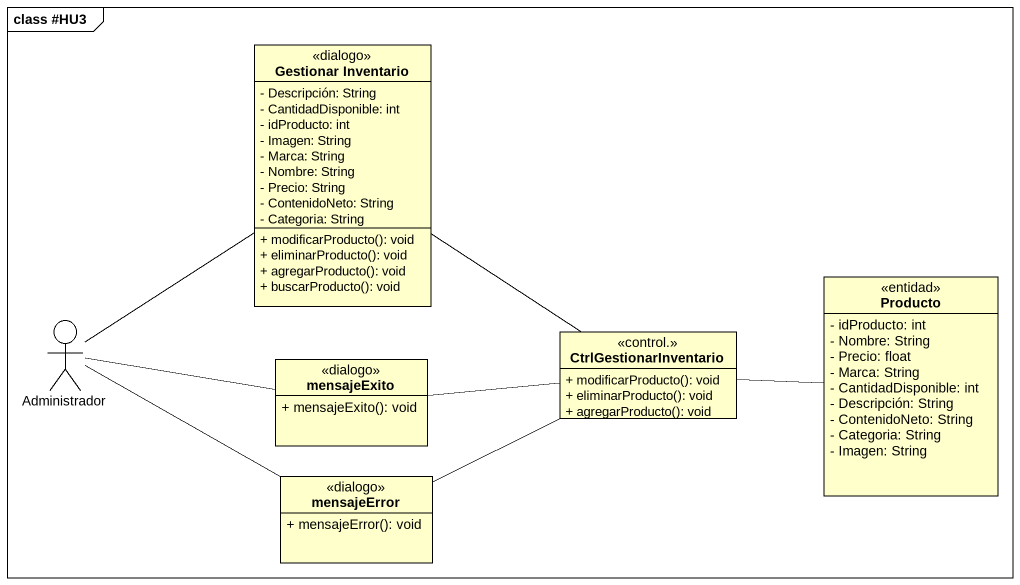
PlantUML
@startuml
mainframe class #HU3
allowmixing
hide circle
hide empty members
skinparam classAttributeIconSize 0
class "Gestionar Inventario" as Gestionar_Inventario <<dialogo>> {
  - Descripción: String
  - CantidadDisponible: int
  - idProducto: int
  - Imagen: String
  - Marca: String
  - Nombre: String
  - Precio: String
  - ContenidoNeto: String
  - Categoria: String
  + modificarProducto(): void
  + eliminarProducto(): void
  + agregarProducto(): void
  + buscarProducto(): void
}
class Producto <<entidad>> {
  - idProducto: int
  - Nombre: String
  - Precio: float
  - Marca: String
  - CantidadDisponible: int
  - Descripción: String
  - ContenidoNeto: String
  - Categoria: String
  - Imagen: String
}
actor Administrador
class mensajeExito <<dialogo>> {
  + mensajeExito(): void
}
class CtrlGestionarInventario <<control.>> {
  + modificarProducto(): void
  + eliminarProducto(): void
  + agregarProducto(): void
}
class mensajeError <<dialogo>> {
  + mensajeError(): void
}
Gestionar_Inventario -- CtrlGestionarInventario
Administrador -up- Gestionar_Inventario
mensajeExito -left- Administrador
CtrlGestionarInventario -right- Producto
CtrlGestionarInventario -left- mensajeExito
CtrlGestionarInventario -left- mensajeError
mensajeError -left- Administrador
@enduml
